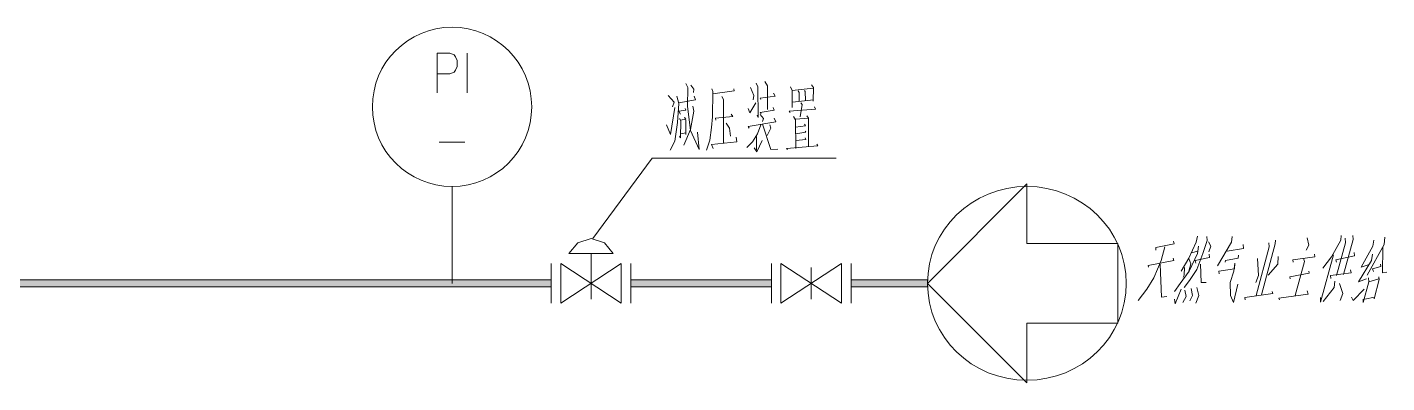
# Model space of a CAD drawing. Header units: millimetres. Extents: x 0 to 829, y 0 to 586.
# Drawn here: x 551.6 to 635.8, y 358.9 to 380.9 of the extents above; entities that cross this region are included whole.
import ezdxf

# ---------------------------------------------------------------- set-up
doc = ezdxf.new("R2010")
doc.units = ezdxf.units.MM

msp = doc.modelspace()

# ---------------------------------------------------------------- hatches: boundary and pattern name
h = msp.add_hatch(color=0)
h.dxf.hatch_style = 2
h.paths.add_polyline_path([(453.492306, 364.800444), (453.492306, 365.244944), (584.058889, 365.244944), (584.058889, 364.800444)])
h = msp.add_hatch(color=0)
h.dxf.hatch_style = 2
h.paths.add_polyline_path([(588.990722, 364.800444), (588.990722, 365.244944), (597.686694, 365.244944), (597.686694, 364.800444)])
h = msp.add_hatch(color=0)
h.dxf.hatch_style = 2
h.paths.add_polyline_path([(602.615, 364.800444), (602.615, 365.244944), (607.349278, 365.244944), (607.349278, 364.800444)])

# ---------------------------------------------------------------- linework, layer by layer
at = {"color": 0, "lineweight": 0}
for points in [[(576.999806, 376.809), (576.999806, 379.274917), (577.790028, 379.274917), (578.054611, 379.1585), (578.142806, 379.038556), (578.231, 378.805722), (578.231, 378.452944), (578.142806, 378.216583), (578.054611, 378.100167), (577.790028, 377.98375), (576.999806, 377.98375)], [(578.848361, 376.809), (578.848361, 379.274917)], [(592.507917, 377.140611), (592.3915, 377.384028)], [(592.507917, 377.140611), (592.48675, 375.987028), (592.680778, 374.484194), (593.217, 373.298861), (593.104111, 374.381889)], [(592.698417, 377.281722), (592.892444, 377.034778), (592.871278, 376.826639)], [(594.007222, 377.070056), (594.063667, 376.897194), (594.046028, 375.323806), (593.986056, 374.660583), (593.873167, 373.891528), (593.6615, 373.263583)], [(595.390111, 376.932472), (595.368944, 377.070056)], [(596.600139, 376.65025), (596.388472, 377.140611)], [(596.850611, 377.175889), (596.751833, 377.419306)], [(596.850611, 377.175889), (596.86825, 375.288528), (596.811806, 375.429639)], [(597.446806, 377.246444), (597.291583, 377.525139)], [(597.446806, 377.246444), (597.446806, 375.778889)], [(598.96375, 376.96775), (598.8685, 377.175889)], [(600.269028, 377.105333), (598.981389, 376.96775)], [(600.173778, 377.317), (600.290194, 377.140611), (600.269028, 376.301)], [(591.66125, 376.233972), (591.297889, 376.65025)], [(591.834111, 376.6185), (591.950528, 376.163417), (591.872917, 374.974556), (591.721222, 373.820972), (591.431944, 373.263583)], [(591.66125, 376.233972), (591.566, 375.95175)], [(592.987694, 376.371556), (591.950528, 376.198694)], [(592.987694, 376.371556), (592.910083, 376.6185)], [(595.390111, 376.932472), (594.063667, 376.756083)], [(594.716306, 376.406833), (594.621056, 376.583222)], [(594.716306, 376.406833), (594.716306, 373.683389)], [(596.349667, 375.567222), (596.716556, 376.198694)], [(596.600139, 376.65025), (596.561333, 376.371556)], [(597.041111, 376.406833), (597.002306, 376.477389), (597.926583, 376.6185), (597.827806, 376.791361)], [(598.96375, 376.96775), (598.981389, 375.916472)], [(600.290194, 376.371556), (599.002556, 376.233972)], [(599.404722, 376.826639), (599.348278, 376.932472)], [(599.404722, 376.826639), (599.404722, 376.301)], [(599.499972, 376.198694), (599.59875, 376.092861), (599.461167, 375.323806)], [(599.732806, 376.96775), (599.771611, 376.897194), (599.78925, 376.336278)], [(591.449583, 374.240778), (591.721222, 375.916472)], [(592.066944, 375.500194), (591.968167, 375.673056), (592.3915, 375.743611), (592.352694, 375.849444)], [(592.832472, 375.987028), (592.892444, 375.673056), (592.680778, 374.55475), (592.275083, 373.577556)], [(594.254167, 375.115667), (594.218889, 375.25325), (595.294861, 375.359083), (595.196083, 375.500194)], [(596.349667, 375.567222), (596.254417, 375.849444)], [(597.196333, 375.217972), (596.984667, 375.464917)], [(597.062278, 375.535472), (597.002306, 375.6025), (597.866611, 375.743611), (597.792528, 375.916472)], [(598.847333, 375.6025), (598.790889, 375.673056), (600.42425, 375.814167), (600.346639, 375.95175)], [(599.175417, 375.150944), (599.059, 375.359083)], [(599.8845, 375.394361), (599.97975, 375.25325), (599.97975, 373.471722)], [(591.449583, 374.240778), (591.199111, 374.836972)], [(592.084583, 375.080389), (592.006972, 375.217972)], [(592.084583, 375.080389), (592.066944, 374.032639), (592.006972, 374.134944)], [(592.066944, 375.115667), (592.3915, 375.186222), (592.313889, 375.288528), (592.3915, 375.150944), (592.3915, 374.240778), (592.3915, 374.346611), (592.084583, 374.276056)], [(594.889167, 374.939278), (595.100833, 374.625306), (595.157278, 374.134944)], [(596.310861, 374.625306), (596.254417, 374.731139), (597.965389, 375.009833), (597.848972, 375.25325)], [(596.829444, 374.276056), (597.041111, 374.836972)], [(597.196333, 375.217972), (597.136361, 375.045111)], [(597.654944, 373.298861), (597.136361, 374.868722)], [(597.654944, 374.625306), (597.425639, 374.170222)], [(597.654944, 374.625306), (597.5985, 374.836972)], [(599.97975, 375.25325), (599.175417, 375.186222)], [(599.175417, 375.150944), (599.193056, 373.369417)], [(599.806889, 374.766417), (599.175417, 374.695861)], [(599.732806, 374.868722), (599.806889, 374.766417)], [(578.714306, 373.757472), (577.130333, 373.757472)], [(593.986056, 373.612833), (595.541806, 373.785694), (595.503, 374.067917)], [(596.829444, 374.276056), (596.522528, 373.785694), (596.159167, 373.436444)], [(596.773, 374.103194), (596.773, 373.263583)], [(596.790639, 373.15775), (597.118722, 373.85625)], [(598.618028, 373.369417), (600.558306, 373.542278), (600.501861, 373.648111)], [(599.828056, 374.381889), (599.193056, 374.276056)], [(599.828056, 373.926806), (599.193056, 373.85625)], [(599.771611, 374.452444), (599.828056, 374.381889)], [(599.828056, 373.926806), (599.771611, 374.032639)], [(593.986056, 373.612833), (594.081306, 373.369417)], [(596.790639, 373.15775), (596.617778, 373.404694)], [(597.654944, 373.298861), (598.078278, 373.334139)], [(598.618028, 373.369417), (598.674472, 373.298861)], [(586.627111, 367.792), (590.310111, 372.762639)], [(590.310111, 372.762639), (601.697778, 372.762639)], [(607.349278, 365.022694), (613.501722, 371.175139)], [(613.501722, 371.175139), (613.501722, 367.485083)], [(577.924083, 371.016389), (577.924083, 365.022694)], [(587.897111, 366.867722), (587.353833, 367.538), (586.524806, 367.792), (585.699306, 367.538), (585.1525, 366.867722)], [(623.975694, 367.566222), (624.060361, 367.95075)], [(624.6495, 367.672056), (624.645972, 367.915472)], [(626.159389, 367.566222), (626.198194, 367.915472)], [(630.950111, 367.393361), (630.844278, 367.848444)], [(632.939778, 367.707333), (632.960944, 367.986028)], [(633.69825, 367.742611), (633.102056, 365.576556)], [(633.222, 367.530944), (633.193778, 367.813167)], [(633.69825, 367.742611), (633.677083, 367.986028)], [(635.606778, 367.428639), (635.656167, 367.880194)], [(613.501722, 367.485083), (619.139111, 367.485083)], [(619.139111, 367.485083), (619.139111, 362.563833)], [(621.485083, 367.079389), (621.481556, 367.25225), (622.621028, 367.463917), (622.578694, 367.636778)], [(621.806111, 366.447917), (622.031889, 367.287528)], [(623.693472, 366.903), (624.088583, 367.008833), (624.120333, 367.322806), (624.049778, 366.867722), (623.548833, 365.784694), (622.994972, 365.015639), (622.635139, 364.528806)], [(623.975694, 367.566222), (623.520611, 366.589028), (623.044361, 365.784694)], [(624.6495, 367.672056), (624.399028, 366.867722), (624.0145, 365.890528), (623.566472, 365.192028), (623.227806, 364.772222)], [(624.734167, 367.6015), (624.889389, 367.322806), (624.758861, 366.973556)], [(626.159389, 367.566222), (625.295083, 366.098667)], [(626.910806, 367.181694), (625.905389, 367.008833)], [(626.910806, 367.181694), (626.889639, 367.428639)], [(628.494778, 367.287528), (627.690444, 364.281861)], [(628.87225, 367.463917), (628.029111, 364.317139)], [(628.494778, 367.287528), (628.473611, 367.530944)], [(628.87225, 367.463917), (628.886361, 367.707333)], [(630.950111, 367.393361), (630.794889, 367.079389)], [(632.939778, 367.707333), (632.361222, 366.659583), (631.825, 365.961083)], [(632.661083, 366.345611), (632.629333, 366.483194), (633.775861, 366.730139), (633.76175, 366.938278)], [(633.222, 367.530944), (632.661083, 365.506)], [(634.915333, 367.322806), (634.181556, 366.031639), (634.622528, 366.169222)], [(635.606778, 367.428639), (634.559028, 365.541278)], [(634.915333, 367.322806), (634.964722, 367.707333)], [(635.504472, 365.682389), (635.522111, 367.25225)], [(584.058889, 363.7915), (584.058889, 366.253889)], [(584.651556, 363.7915), (584.651556, 366.253889)], [(588.398056, 363.7915), (584.651556, 366.253889)], [(588.398056, 366.253889), (584.651556, 363.7915)], [(587.897111, 366.867722), (585.1525, 366.867722)], [(586.524806, 365.022694), (586.524806, 366.867722)], [(588.398056, 363.7915), (588.398056, 366.253889)], [(588.990722, 363.7915), (588.990722, 366.253889)], [(597.686694, 363.7915), (597.686694, 366.253889)], [(598.275833, 363.7915), (598.275833, 366.253889)], [(598.275833, 363.7915), (602.022333, 366.253889)], [(598.275833, 366.253889), (602.022333, 363.7915)], [(602.022333, 363.7915), (602.022333, 366.253889)], [(602.615, 363.7915), (602.615, 366.253889)], [(621.806111, 366.447917), (621.358083, 365.364889), (620.927694, 364.666389), (620.391472, 363.967889)], [(621.03, 366.031639), (621.005306, 366.133944), (622.592806, 366.447917), (622.561056, 366.589028)], [(621.827278, 364.179556), (621.742611, 366.2045)], [(623.527667, 366.55375), (623.637028, 366.239778), (623.513556, 365.784694)], [(623.961583, 366.275056), (623.91925, 366.447917), (624.804722, 366.624306), (624.790611, 366.832444)], [(624.240278, 366.2045), (624.289667, 365.086194), (624.586, 365.086194)], [(625.383278, 365.784694), (626.346361, 365.925806), (626.371056, 366.275056), (626.311083, 365.784694), (626.088833, 365.086194), (626.099417, 364.281861), (626.293444, 363.830306), (626.565083, 364.983889)], [(625.778389, 366.345611), (625.788972, 366.447917), (626.579194, 366.589028), (626.589778, 366.765417)], [(627.775111, 366.55375), (627.842139, 365.506), (627.676333, 365.086194)], [(629.041583, 366.2045), (628.42775, 365.541278)], [(629.041583, 366.2045), (629.052167, 366.694861)], [(629.987028, 366.345611), (629.955278, 366.483194), (631.331111, 366.659583), (631.306417, 366.832444)], [(630.611444, 366.589028), (630.678472, 366.380889), (630.099917, 364.281861)], [(632.467056, 366.797167), (631.680361, 363.865583), (631.669778, 364.144278)], [(634.820083, 366.447917), (634.026333, 365.121472), (634.509639, 365.297861)], [(634.820083, 366.447917), (634.887111, 366.832444)], [(634.887111, 365.925806), (635.398639, 366.063389), (635.381, 366.2045)], [(586.524806, 366.010472), (586.524806, 364.038444)], [(600.149083, 366.010472), (600.149083, 364.038444)], [(623.238389, 365.541278), (623.167833, 365.400167)], [(623.238389, 365.541278), (623.256028, 365.996361)], [(625.383278, 365.784694), (625.407972, 365.611833)], [(629.793, 365.297861), (629.778889, 365.435444), (630.971278, 365.647111), (630.957167, 365.784694)], [(632.318889, 365.333139), (632.297722, 365.506), (633.564194, 365.682389), (633.525389, 365.85525)], [(634.654278, 365.121472), (635.278694, 365.297861), (635.282222, 365.435444), (635.303389, 365.262583), (635.003528, 364.073722), (635.014111, 364.179556), (634.417917, 364.038444)], [(634.671917, 365.121472), (634.65075, 365.364889)], [(634.887111, 365.925806), (634.947083, 365.749417)], [(635.504472, 365.682389), (635.776111, 365.714139)], [(607.349278, 365.022694), (613.501722, 358.87025)], [(622.673944, 363.75975), (623.040833, 364.666389)], [(623.354806, 364.214833), (623.28425, 364.599361)], [(623.742861, 364.281861), (623.661722, 364.701667)], [(624.010972, 364.772222), (624.1415, 364.281861), (623.958056, 363.795028)], [(626.988417, 364.144278), (628.7135, 364.387694), (628.68175, 364.528806)], [(629.133306, 364.003167), (629.090972, 364.109), (630.90425, 364.352417), (630.854861, 364.564083)], [(632.519972, 364.772222), (631.832056, 363.900861)], [(632.519972, 364.772222), (632.569361, 365.15675)], [(632.844528, 365.015639), (633.06325, 364.387694), (632.897444, 363.967889)], [(633.684139, 363.967889), (634.375583, 364.666389)], [(634.671917, 365.121472), (634.308556, 363.830306), (634.312083, 364.038444)], [(621.827278, 364.179556), (622.151833, 364.214833)], [(622.673944, 363.75975), (622.628083, 364.038444)], [(623.354806, 364.214833), (623.146667, 363.830306)], [(623.742861, 364.281861), (623.577056, 363.932611)], [(626.988417, 364.144278), (627.002528, 364.003167)], [(633.684139, 363.967889), (633.581833, 364.179556)], [(613.501722, 362.563833), (619.139111, 362.563833)], [(613.501722, 362.563833), (613.501722, 358.87025)]]:
    msp.add_lwpolyline(points, dxfattribs=at)
for points in [[(453.492306, 364.800444), (453.492306, 365.244944), (584.058889, 365.244944), (584.058889, 364.800444)], [(588.990722, 364.800444), (588.990722, 365.244944), (597.686694, 365.244944), (597.686694, 364.800444)], [(602.615, 364.800444), (602.615, 365.244944), (607.349278, 365.244944), (607.349278, 364.800444)]]:
    msp.add_lwpolyline(points, close=True, dxfattribs=at)
msp.add_circle((577.922319, 375.946458), 4.930069, dxfattribs=at)
msp.add_ellipse((613.501722, 365.022694), major_axis=(6.152444, 0), ratio=0.974771, start_param=0, end_param=6.283185, dxfattribs=at)

doc.saveas('drawing.dxf')
